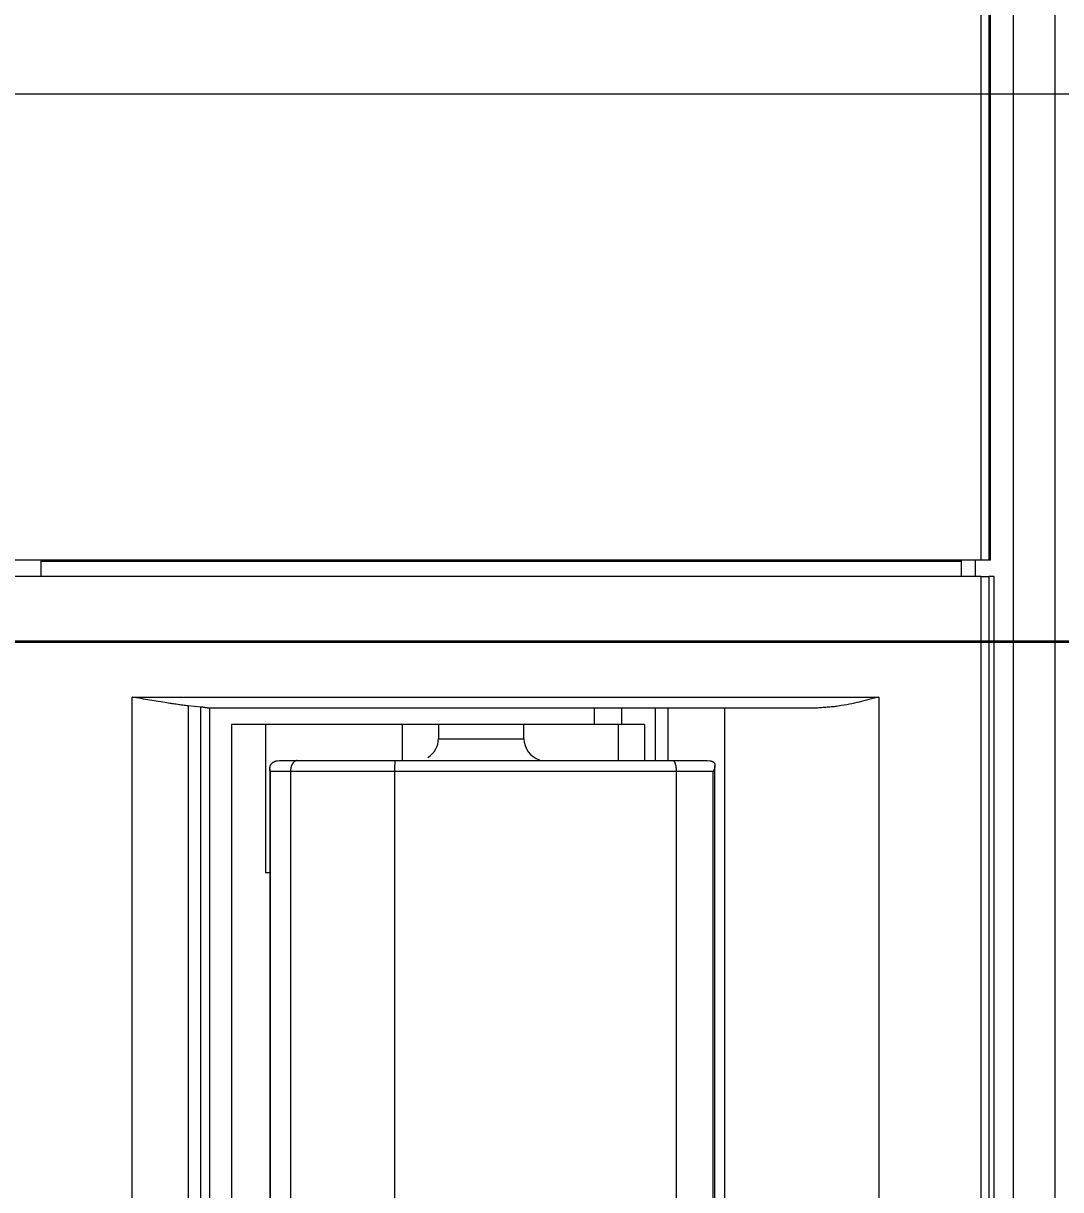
# Model space of a CAD drawing. Header units: metres. Extents: x -101133.8 to -101066.7, y -24899.3 to -24824.7.
# Drawn here: x -101109.8739 to -101109.7792, y -24848.3812 to -24848.2747 of the extents above; entities that cross this region are included whole.
import ezdxf

# ---------------------------------------------------------------- set-up
doc = ezdxf.new("R2010")
doc.units = ezdxf.units.M
doc.header["$LTSCALE"] = 0.2
doc.header["$PDSIZE"] = -5
doc.linetypes.add('AXES', pattern=[50.8, 31.75, -6.35, 6.35, -6.35])
for name, color, linetype in [('CMT-COTATION DIVERS', 1, 'Continuous'), ('CMT-CVC-MATERIEL', 30, 'Continuous'), ('CMT-PLB-EV-SOUS DALLAGE', 1, 'Continuous')]:
    doc.layers.add(name, color=color, linetype=linetype)
doc.styles.get("Standard").update_dxf_attribs({"font": 'arial.ttf'})
doc.dimstyles.get("Standard").update_dxf_attribs({"dimtxt": 0.18, "dimasz": 0.18, "dimexe": 0.18, "dimexo": 0.0625, "dimgap": 0.09, "dimtad": 0, "dimtih": 1, "dimtoh": 1, "dimdec": 4, "dimzin": 0, "dimdsep": 46, "dimtxsty": 'Standard', "dimcen": 0.09, "dimadec": 0, "dimazin": 0, "dimtfac": 1, "dimtdec": 4, "dimtofl": 0, "dimtmove": 0, "dimatfit": 3, "dimfxl": 1, "dimtolj": 1, "dimtzin": 0, "dimarcsym": 0})

# ---------------------------------------------------------------- blocks, each defined once
blk = doc.blocks.new('Cassette 600x600')
at = {"linetype": 'Continuous', "lineweight": 13}
for p, q in [((-19987.53, 565.59), (-20573.93, 565.59)), ((-20573.93, 561.77), (-19987.53, 561.77)), ((-20435.73, 559.7), (-20573.93, 559.7)), ((-20572.62, 559.55), (-20435.73, 559.55)), ((-20435.73, 559.7), (-20435.73, 559.55)), ((-20435.73, 559.55), (-20435.73, 558.84)), ((-20434.23, 560.01), (-20127.23, 560.01)), ((-20434.23, 560.01), (-20434.23, 559.55)), ((-20434.23, 559.55), (-20127.23, 559.55)), ((-20434.23, 558.84), (-20434.23, 559.55)), ((-20435.73, 558.84), (-20572.62, 558.84)), ((-20435.73, 558.84), (-20435.73, 464.01)), ((-20434.23, 558.31), (-20435.73, 558.31)), ((-20127.23, 558.84), (-20434.23, 558.84)), ((-20434.23, 558.84), (-20434.23, 464.01)), ((-20435.73, 557.01), (-20435.63, 557.01)), ((-20435.63, 473.01), (-20435.63, 557.01)), ((-20435.63, 557.01), (-20434.23, 557.01)), ((-20423.23, 549.49), (-20138.23, 549.49)), ((-20423.23, 481.35), (-20423.23, 549.49)), ((-20422.23, 543.91), (-20422.23, 488.26)), ((-20139.23, 535.45), (-20422.23, 535.45)), ((-20144.51, 534.54), (-20416.95, 534.54)), ((-20417.43, 533.86), (-20417.42, 534.08)), ((-20417.43, 530.71), (-20417.43, 533.86)), ((-20416.43, 534.38), (-20416.43, 531.01)), ((-20145.03, 534.38), (-20416.43, 534.38)), ((-20417.43, 530.27), (-20422.23, 530.27)), ((-20417.43, 505.34), (-20417.43, 530.71)), ((-20416.43, 531.01), (-20416.43, 505.31)), ((-20416.43, 531.01), (-20145.03, 531.01)), ((-20417.43, 529.11), (-20422.23, 529.11)), ((-20420.73, 528.12), (-20417.43, 528.12)), ((-20420.73, 528.12), (-20420.73, 526.01)), ((-20422.23, 526.01), (-20420.73, 526.01)), ((-20420.73, 526.01), (-20420.73, 523.54)), ((-20420.73, 525.71), (-20417.43, 525.71)), ((-20420.73, 523.54), (-20422.23, 523.54)), ((-20420.73, 523.54), (-20420.73, 490.41)), ((-20419.43, 517.11), (-20420.73, 517.11)), ((-20419.43, 509.31), (-20419.43, 517.11)), ((-20420.73, 509.31), (-20419.43, 509.31)), ((-20420.73, 506.01), (-20417.43, 506.01)), ((-20417.43, 496.41), (-20417.43, 505.34)), ((-20416.43, 505.31), (-20145.03, 505.31)), ((-20416.43, 505.31), (-20416.43, 495.81)), ((-20417.43, 494.81), (-20417.43, 496.41)), ((-20416.43, 495.81), (-20145.03, 495.81)), ((-20416.43, 495.81), (-20416.43, 493.96)), ((-20417.42, 494.63), (-20417.43, 494.81)), ((-20420.73, 493.51), (-20407.23, 493.51)), ((-20416.69, 493.92), (-20144.77, 493.92)), ((-20416.43, 493.96), (-20145.03, 493.96)), ((-20407.23, 493.51), (-20407.23, 493.92)), ((-20420.73, 490.41), (-20140.73, 490.41)), ((-20422.23, 488.41), (-20139.23, 488.41)), ((-20422.32, 487.63), (-20422.42, 486.48)), ((-20139.14, 487.63), (-20422.32, 487.63)), ((-20422.42, 486.48), (-20139.04, 486.48)), ((-20138.23, 481.35), (-20423.23, 481.35)), ((-20435.63, 473.01), (-20434.23, 473.01))]:
    blk.add_line(p, q, dxfattribs=at)
for centre, radius, start, end in [((-20419.43, 519.11), 2, 270, 343.2061), ((-20419.43, 507.31), 2, 30.8445, 90), ((-20416.68, 512.7), 7.4, 264.1787, 271.9347)]:
    blk.add_arc(centre, radius, start, end, dxfattribs=at)
for points, knots in [([(-20423.23, 549.49), (-20423.23, 549.49), (-20423.23, 549.49), (-20423.23, 549.49), (-20423.23, 549.48), (-20423.23, 549.48), (-20423.23, 549.48), (-20423.23, 549.48), (-20423.23, 549.48), (-20423.23, 549.47), (-20423.22, 549.47), (-20423.22, 549.47), (-20423.22, 549.47), (-20423.17, 549.27), (-20423.08, 548.92), (-20423, 548.6), (-20422.91, 548.28), (-20422.84, 548), (-20422.77, 547.71), (-20422.7, 547.42), (-20422.64, 547.13), (-20422.57, 546.81), (-20422.51, 546.5), (-20422.45, 546.15), (-20422.42, 545.91), (-20422.39, 545.7), (-20422.37, 545.57), (-20422.35, 545.41), (-20422.34, 545.25), (-20422.32, 545.08), (-20422.31, 544.91), (-20422.29, 544.74), (-20422.28, 544.57), (-20422.27, 544.41), (-20422.25, 544.24), (-20422.24, 544.07), (-20422.23, 543.91)], [0, 0, 0, 0, 1, 1, 1, 2, 2, 2, 3, 3, 3, 4, 4, 4, 5, 5, 5, 6, 6, 6, 7, 7, 7, 8, 8, 8, 9, 9, 9, 10, 10, 10, 11, 11, 11, 12, 12, 12, 12]), ([(-20417.42, 534.08), (-20417.41, 534.09), (-20417.41, 534.1), (-20417.41, 534.12), (-20417.41, 534.13), (-20417.41, 534.14), (-20417.4, 534.15), (-20417.4, 534.17), (-20417.4, 534.18), (-20417.39, 534.19), (-20417.39, 534.2), (-20417.39, 534.22), (-20417.39, 534.23), (-20417.38, 534.24), (-20417.38, 534.25), (-20417.37, 534.26), (-20417.37, 534.27), (-20417.37, 534.29), (-20417.36, 534.3), (-20417.36, 534.31), (-20417.35, 534.32), (-20417.35, 534.33), (-20417.34, 534.34), (-20417.33, 534.35), (-20417.33, 534.36), (-20417.32, 534.37), (-20417.32, 534.37), (-20417.31, 534.38), (-20417.3, 534.39), (-20417.3, 534.4), (-20417.29, 534.41), (-20417.28, 534.42), (-20417.28, 534.42), (-20417.27, 534.43), (-20417.26, 534.44), (-20417.26, 534.44), (-20417.25, 534.45), (-20417.24, 534.46), (-20417.22, 534.47), (-20417.21, 534.48), (-20417.2, 534.49), (-20417.19, 534.49), (-20417.17, 534.5), (-20417.16, 534.51), (-20417.15, 534.51), (-20417.13, 534.52), (-20417.12, 534.52), (-20417.11, 534.52), (-20417.09, 534.53), (-20417.07, 534.53), (-20417.05, 534.54), (-20417.03, 534.54), (-20417.01, 534.54), (-20416.99, 534.54), (-20416.97, 534.54), (-20416.95, 534.54), (-20416.93, 534.54), (-20416.91, 534.54), (-20416.89, 534.54), (-20416.87, 534.54), (-20416.84, 534.53), (-20416.82, 534.53), (-20416.79, 534.52), (-20416.76, 534.51), (-20416.72, 534.51), (-20416.7, 534.5), (-20416.67, 534.49), (-20416.64, 534.48), (-20416.61, 534.47), (-20416.58, 534.45), (-20416.54, 534.44), (-20416.51, 534.42), (-20416.49, 534.41), (-20416.48, 534.41), (-20416.48, 534.41), (-20416.47, 534.41), (-20416.47, 534.4), (-20416.47, 534.4), (-20416.46, 534.4), (-20416.46, 534.4), (-20416.45, 534.39), (-20416.45, 534.39), (-20416.44, 534.39), (-20416.44, 534.39), (-20416.43, 534.39), (-20416.43, 534.39), (-20416.43, 534.39), (-20416.43, 534.38), (-20416.43, 534.38), (-20416.43, 534.38), (-20416.43, 534.38), (-20416.43, 534.38), (-20416.43, 534.38), (-20416.43, 534.38), (-20416.43, 534.38), (-20416.43, 534.38), (-20416.43, 534.38)], [0, 0, 0, 0, 1, 1, 1, 2, 2, 2, 3, 3, 3, 4, 4, 4, 5, 5, 5, 6, 6, 6, 7, 7, 7, 8, 8, 8, 9, 9, 9, 10, 10, 10, 11, 11, 11, 12, 12, 12, 13, 13, 13, 14, 14, 14, 15, 15, 15, 16, 16, 16, 17, 17, 17, 18, 18, 18, 19, 19, 19, 20, 20, 20, 21, 21, 21, 22, 22, 22, 23, 23, 23, 24, 24, 24, 25, 25, 25, 26, 26, 26, 27, 27, 27, 28, 28, 28, 29, 29, 29, 30, 30, 30, 31, 31, 31, 32, 32, 32, 32]), ([(-20417.43, 530.71), (-20417.43, 530.71), (-20417.43, 530.72), (-20417.43, 530.72), (-20417.43, 530.72), (-20417.43, 530.72), (-20417.43, 530.72), (-20417.43, 530.72), (-20417.43, 530.72), (-20417.43, 530.72), (-20417.43, 530.73), (-20417.43, 530.73), (-20417.43, 530.73), (-20417.43, 530.73), (-20417.43, 530.74), (-20417.43, 530.74), (-20417.42, 530.75), (-20417.42, 530.75), (-20417.42, 530.75), (-20417.42, 530.76), (-20417.42, 530.76), (-20417.41, 530.77), (-20417.41, 530.77), (-20417.41, 530.77), (-20417.41, 530.78), (-20417.4, 530.78), (-20417.39, 530.79), (-20417.38, 530.8), (-20417.37, 530.81), (-20417.37, 530.82), (-20417.35, 530.82), (-20417.34, 530.83), (-20417.33, 530.84), (-20417.32, 530.85), (-20417.31, 530.85), (-20417.29, 530.86), (-20417.28, 530.87), (-20417.26, 530.87), (-20417.25, 530.88), (-20417.23, 530.89), (-20417.21, 530.89), (-20417.2, 530.9), (-20417.18, 530.91), (-20417.16, 530.91), (-20417.14, 530.92), (-20417.12, 530.92), (-20417.1, 530.93), (-20417.08, 530.94), (-20417.05, 530.94), (-20417.03, 530.95), (-20417.01, 530.95), (-20416.99, 530.96), (-20416.96, 530.96), (-20416.94, 530.96), (-20416.91, 530.97), (-20416.89, 530.97), (-20416.86, 530.98), (-20416.84, 530.98), (-20416.81, 530.98), (-20416.79, 530.99), (-20416.76, 530.99), (-20416.73, 530.99), (-20416.71, 530.99), (-20416.68, 531), (-20416.65, 531), (-20416.63, 531), (-20416.6, 531), (-20416.57, 531), (-20416.54, 531), (-20416.51, 531), (-20416.49, 531), (-20416.46, 531), (-20416.43, 531.01)], [0, 0, 0, 0, 1, 1, 1, 2, 2, 2, 3, 3, 3, 4, 4, 4, 5, 5, 5, 6, 6, 6, 7, 7, 7, 8, 8, 8, 9, 9, 9, 10, 10, 10, 11, 11, 11, 12, 12, 12, 13, 13, 13, 14, 14, 14, 15, 15, 15, 16, 16, 16, 17, 17, 17, 18, 18, 18, 19, 19, 19, 20, 20, 20, 21, 21, 21, 22, 22, 22, 23, 23, 23, 24, 24, 24, 24]), ([(-20417.43, 496.41), (-20417.43, 496.4), (-20417.43, 496.4), (-20417.43, 496.4), (-20417.43, 496.4), (-20417.43, 496.39), (-20417.43, 496.39), (-20417.43, 496.39), (-20417.43, 496.39), (-20417.43, 496.38), (-20417.43, 496.38), (-20417.43, 496.38), (-20417.43, 496.38), (-20417.43, 496.37), (-20417.43, 496.36), (-20417.43, 496.35), (-20417.42, 496.34), (-20417.42, 496.33), (-20417.42, 496.32), (-20417.42, 496.32), (-20417.42, 496.31), (-20417.41, 496.3), (-20417.41, 496.29), (-20417.41, 496.28), (-20417.41, 496.27), (-20417.4, 496.26), (-20417.39, 496.24), (-20417.38, 496.23), (-20417.37, 496.21), (-20417.37, 496.19), (-20417.35, 496.18), (-20417.34, 496.16), (-20417.33, 496.15), (-20417.32, 496.13), (-20417.31, 496.12), (-20417.29, 496.1), (-20417.28, 496.09), (-20417.26, 496.07), (-20417.25, 496.06), (-20417.23, 496.05), (-20417.21, 496.03), (-20417.2, 496.02), (-20417.18, 496.01), (-20417.16, 495.99), (-20417.14, 495.98), (-20417.12, 495.97), (-20417.1, 495.96), (-20417.08, 495.95), (-20417.05, 495.94), (-20417.03, 495.93), (-20417.01, 495.92), (-20416.99, 495.91), (-20416.96, 495.9), (-20416.94, 495.89), (-20416.91, 495.88), (-20416.89, 495.87), (-20416.86, 495.86), (-20416.84, 495.86), (-20416.81, 495.85), (-20416.79, 495.84), (-20416.76, 495.84), (-20416.73, 495.83), (-20416.71, 495.83), (-20416.68, 495.83), (-20416.65, 495.82), (-20416.63, 495.82), (-20416.6, 495.82), (-20416.57, 495.81), (-20416.54, 495.81), (-20416.51, 495.81), (-20416.49, 495.81), (-20416.46, 495.81), (-20416.43, 495.81)], [0, 0, 0, 0, 1, 1, 1, 2, 2, 2, 3, 3, 3, 4, 4, 4, 5, 5, 5, 6, 6, 6, 7, 7, 7, 8, 8, 8, 9, 9, 9, 10, 10, 10, 11, 11, 11, 12, 12, 12, 13, 13, 13, 14, 14, 14, 15, 15, 15, 16, 16, 16, 17, 17, 17, 18, 18, 18, 19, 19, 19, 20, 20, 20, 21, 21, 21, 22, 22, 22, 23, 23, 23, 24, 24, 24, 24]), ([(-20416.43, 493.96), (-20416.43, 493.96), (-20416.43, 493.96), (-20416.43, 493.96), (-20416.43, 493.96), (-20416.43, 493.96), (-20416.43, 493.96), (-20416.43, 493.96), (-20416.43, 493.96), (-20416.43, 493.96), (-20416.43, 493.96), (-20416.43, 493.96), (-20416.43, 493.96), (-20416.44, 493.95), (-20416.46, 493.95), (-20416.47, 493.95), (-20416.48, 493.94), (-20416.49, 493.94), (-20416.5, 493.94), (-20416.51, 493.94), (-20416.52, 493.94), (-20416.53, 493.93), (-20416.54, 493.93), (-20416.55, 493.93), (-20416.57, 493.93), (-20416.59, 493.92), (-20416.62, 493.92), (-20416.65, 493.92), (-20416.68, 493.92), (-20416.71, 493.92), (-20416.73, 493.92), (-20416.76, 493.92), (-20416.79, 493.92), (-20416.82, 493.93), (-20416.84, 493.93), (-20416.87, 493.94), (-20416.9, 493.94), (-20416.92, 493.95), (-20416.94, 493.96), (-20416.96, 493.96), (-20416.98, 493.97), (-20417, 493.98), (-20417.01, 493.99), (-20417.03, 494), (-20417.05, 494.01), (-20417.07, 494.02), (-20417.09, 494.03), (-20417.11, 494.04), (-20417.12, 494.05), (-20417.14, 494.06), (-20417.15, 494.07), (-20417.16, 494.08), (-20417.17, 494.09), (-20417.19, 494.11), (-20417.2, 494.12), (-20417.21, 494.13), (-20417.22, 494.14), (-20417.23, 494.16), (-20417.24, 494.17), (-20417.26, 494.19), (-20417.27, 494.2), (-20417.27, 494.21), (-20417.28, 494.22), (-20417.29, 494.23), (-20417.29, 494.24), (-20417.3, 494.25), (-20417.31, 494.26), (-20417.31, 494.27), (-20417.32, 494.28), (-20417.33, 494.3), (-20417.33, 494.31), (-20417.34, 494.32), (-20417.34, 494.33), (-20417.35, 494.34), (-20417.35, 494.36), (-20417.36, 494.37), (-20417.36, 494.38), (-20417.37, 494.39), (-20417.37, 494.4), (-20417.38, 494.42), (-20417.38, 494.43), (-20417.38, 494.44), (-20417.39, 494.45), (-20417.39, 494.47), (-20417.39, 494.48), (-20417.4, 494.49), (-20417.4, 494.51), (-20417.4, 494.52), (-20417.4, 494.53), (-20417.41, 494.54), (-20417.41, 494.55), (-20417.41, 494.57), (-20417.41, 494.58), (-20417.41, 494.59), (-20417.42, 494.6), (-20417.42, 494.62), (-20417.42, 494.63)], [0, 0, 0, 0, 1, 1, 1, 2, 2, 2, 3, 3, 3, 4, 4, 4, 5, 5, 5, 6, 6, 6, 7, 7, 7, 8, 8, 8, 9, 9, 9, 10, 10, 10, 11, 11, 11, 12, 12, 12, 13, 13, 13, 14, 14, 14, 15, 15, 15, 16, 16, 16, 17, 17, 17, 18, 18, 18, 19, 19, 19, 20, 20, 20, 21, 21, 21, 22, 22, 22, 23, 23, 23, 24, 24, 24, 25, 25, 25, 26, 26, 26, 27, 27, 27, 28, 28, 28, 29, 29, 29, 30, 30, 30, 31, 31, 31, 32, 32, 32, 32]), ([(-20422.23, 488.26), (-20422.23, 488.24), (-20422.23, 488.23), (-20422.23, 488.21), (-20422.24, 488.19), (-20422.24, 488.18), (-20422.24, 488.16), (-20422.24, 488.14), (-20422.25, 488.13), (-20422.25, 488.11), (-20422.25, 488.09), (-20422.25, 488.07), (-20422.26, 488.05), (-20422.26, 488.03), (-20422.26, 488.01), (-20422.27, 487.99), (-20422.27, 487.97), (-20422.28, 487.94), (-20422.28, 487.92), (-20422.28, 487.9), (-20422.29, 487.88), (-20422.29, 487.85), (-20422.3, 487.82), (-20422.3, 487.8), (-20422.3, 487.78), (-20422.3, 487.76), (-20422.31, 487.75), (-20422.31, 487.74), (-20422.31, 487.73), (-20422.31, 487.71), (-20422.31, 487.7), (-20422.31, 487.69), (-20422.31, 487.68), (-20422.31, 487.66), (-20422.32, 487.65), (-20422.32, 487.64), (-20422.32, 487.63)], [0, 0, 0, 0, 1, 1, 1, 2, 2, 2, 3, 3, 3, 4, 4, 4, 5, 5, 5, 6, 6, 6, 7, 7, 7, 8, 8, 8, 9, 9, 9, 10, 10, 10, 11, 11, 11, 12, 12, 12, 12]), ([(-20422.42, 486.48), (-20422.45, 486.32), (-20422.47, 486.15), (-20422.49, 485.99), (-20422.51, 485.83), (-20422.53, 485.67), (-20422.55, 485.51), (-20422.58, 485.34), (-20422.6, 485.17), (-20422.62, 485.02), (-20422.64, 484.87), (-20422.66, 484.73), (-20422.69, 484.53), (-20422.73, 484.32), (-20422.77, 484.02), (-20422.82, 483.75), (-20422.86, 483.47), (-20422.91, 483.22), (-20422.95, 482.96), (-20422.99, 482.71), (-20423.04, 482.46), (-20423.09, 482.17), (-20423.14, 481.89), (-20423.19, 481.56), (-20423.22, 481.39), (-20423.22, 481.38), (-20423.22, 481.38), (-20423.23, 481.38), (-20423.23, 481.37), (-20423.23, 481.37), (-20423.23, 481.37), (-20423.23, 481.37), (-20423.23, 481.36), (-20423.23, 481.36), (-20423.23, 481.36), (-20423.23, 481.35), (-20423.23, 481.35)], [0, 0, 0, 0, 1, 1, 1, 2, 2, 2, 3, 3, 3, 4, 4, 4, 5, 5, 5, 6, 6, 6, 7, 7, 7, 8, 8, 8, 9, 9, 9, 10, 10, 10, 11, 11, 11, 12, 12, 12, 12])]:
    blk.add_open_spline(points, degree=3, knots=knots, dxfattribs=at)
blk = doc.blocks.new('COT-45')
at = {"color": 0}
for p, q in [((0, -1), (0, 1)), ((-1, 0), (1, 0))]:
    blk.add_line(p, q, dxfattribs=at)
at = {"color": 0, "const_width": 0.4}
blk.add_lwpolyline([(-0.4419, -0.4419), (0.4419, 0.4419)], dxfattribs=at)
blk = doc.blocks.new('*D117')
at = {"layer": 'CMT-COTATION DIVERS', "color": 0, "lineweight": -2}
for p, q in [((-101111.62331, -24847.28014), (-101111.62331, -24847.25476)), ((-101106.09932, -24848.56773), (-101106.09932, -24847.25476)), ((-101111.59831, -24847.30476), (-101106.12432, -24847.30476))]:
    blk.add_line(p, q, dxfattribs=at)
at = {"layer": 'Defpoints', "color": 0, "lineweight": 15}
for p in [(-101106.09932, -24847.30476), (-101111.62331, -24847.31014), (-101106.09932, -24848.59773)]:
    blk.add_point(p, dxfattribs=at)
at = {"layer": 'CMT-COTATION DIVERS', "color": 0, "lineweight": -2, "xscale": 0.025, "yscale": 0.025, "zscale": 0.025, "rotation": 180}
blk.add_blockref('COT-45', (-101111.62331, -24847.30476), dxfattribs=at)
at = {"layer": 'CMT-COTATION DIVERS', "color": 0, "lineweight": -2, "xscale": 0.025, "yscale": 0.025, "zscale": 0.025}
blk.add_blockref('COT-45', (-101106.09932, -24847.30476), dxfattribs=at)
at = {"layer": 'CMT-COTATION DIVERS', "color": 0, "lineweight": 15, "insert": (-101108.86131, -24847.22897), "char_height": 0.075, "attachment_point": 5}
blk.add_mtext('\\A1;552', dxfattribs=at)

msp = doc.modelspace()

# ---------------------------------------------------------------- linework, layer by layer
at = {"layer": 'CMT-PLB-EV-SOUS DALLAGE', "color": 8, "linetype": 'AXES', "lineweight": 20}
msp.add_line((-101106.34802, -24848.28119), (-101112.80784, -24848.28119), dxfattribs=at)
at = {"layer": 'CMT-PLB-EV-SOUS DALLAGE', "lineweight": 35}
msp.add_line((-101106.34802, -24848.33119), (-101112.80784, -24848.33119), dxfattribs=at)

# ---------------------------------------------------------------- block references
at = {"layer": 'CMT-CVC-MATERIEL', "xscale": 0.001, "yscale": 0.001, "zscale": 0.001, "rotation": 270}
msp.add_blockref('Cassette 600x600', (-101110.34531, -24868.75947), dxfattribs=at)

# ---------------------------------------------------------------- dimensions: what is measured, and where the dimension line sits
at = {"layer": 'CMT-COTATION DIVERS', "lineweight": 15}
dim = msp.add_linear_dim(base=(-101106.09932, -24847.30476), p1=(-101111.62331, -24847.31014), p2=(-101106.09932, -24848.59773), dimstyle='Standard', override={"dimscale": 0.05, "dimtxt": 1.5, "dimasz": 0.5, "dimexe": 1, "dimexo": 0.6, "dimgap": 0.75, "dimtad": 1, "dimtih": 0, "dimtoh": 0, "dimdec": 0, "dimlfac": 100, "dimblk": 'COT-45', "dimcen": 0, "dimadec": 2, "dimazin": 2, "dimtdec": 2, "dimtix": 1, "dimtmove": 1, "dimfrac": 1}, dxfattribs=at)
dim.commit()
dim.dimension.update_dxf_attribs({"geometry": '*D117', "text_midpoint": (-101108.86131, -24847.22897)})

doc.saveas('drawing.dxf')
